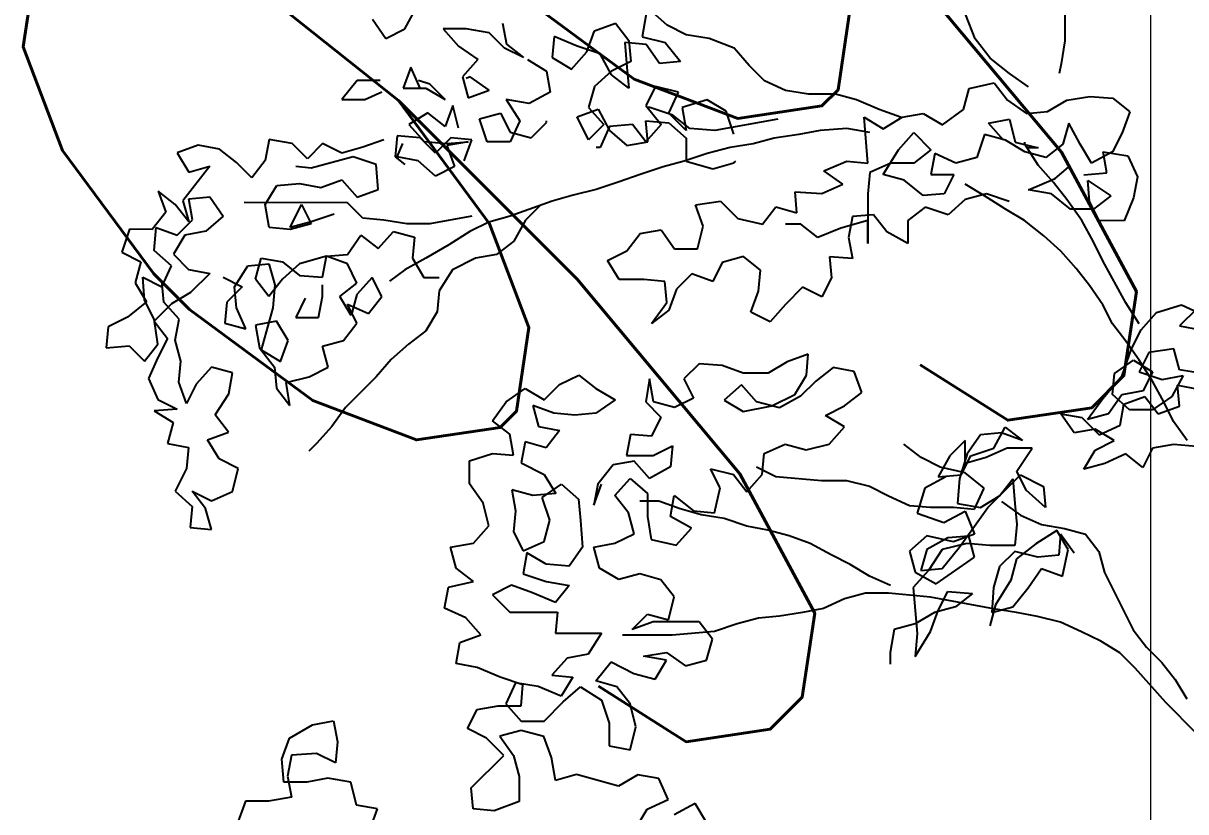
# Model space of a CAD drawing. Header units: millimetres. Extents: x 684983 to 685377, y 990360 to 990509.
# Drawn here: x 685001.164 to 685002.04, y 990431.192 to 990431.787 of the extents above; entities that cross this region are included whole.
import ezdxf

# ---------------------------------------------------------------- set-up
doc = ezdxf.new("R2010")
doc.units = ezdxf.units.MM
doc.layers.add('grid', color=8, linetype='Continuous', lineweight=9)
doc.layers.add('GRID LEVELS', color=7, linetype='Continuous', lineweight=13)
doc.layers.add('TEAK', color=7, linetype='Continuous')
doc.styles.get("Standard").update_dxf_attribs({"font": 'RomanS'})

# ---------------------------------------------------------------- blocks, each defined once
blk = doc.blocks.new('A$C25655A80')
at = {"color": 62}
for p, q in [((-0.36371, 1.73452), (-0.36374, 1.69703)), ((-0.69539, 1.7031), (-0.68864, 1.71559)), ((-0.56368, 1.7049), (-0.57233, 1.7126)), ((-0.71172, 1.70792), (-0.705, 1.6983)), ((-0.64636, 1.70594), (-0.64444, 1.69537)), ((-0.60022, 1.70205), (-0.58964, 1.70589)), ((-0.58964, 1.70589), (-0.58292, 1.69723)), ((-0.57425, 1.71068), (-0.57619, 1.69915)), ((-0.40892, 1.69803), (-0.41372, 1.71053)), ((-0.705, 1.6983), (-0.69539, 1.7031)), ((-0.67616, 1.70308), (-0.66848, 1.69443)), ((-0.66462, 1.70307), (-0.67616, 1.70308)), ((-0.65309, 1.70114), (-0.66462, 1.70307)), ((-0.64541, 1.69344), (-0.65309, 1.70114)), ((-0.60407, 1.69148), (-0.60022, 1.70205)), ((-0.55408, 1.70009), (-0.56368, 1.7049)), ((-0.54254, 1.69816), (-0.55408, 1.70009)), ((-0.66848, 1.69443), (-0.65887, 1.68769)), ((-0.64444, 1.69537), (-0.6358, 1.68863)), ((-0.62041, 1.69919), (-0.62138, 1.68862)), ((-0.60888, 1.69437), (-0.62041, 1.69919)), ((-0.59734, 1.69052), (-0.60888, 1.69437)), ((-0.57427, 1.6953), (-0.58484, 1.69627)), ((-0.58484, 1.69627), (-0.58389, 1.68377)), ((-0.58292, 1.69723), (-0.58197, 1.68666)), ((-0.57619, 1.69915), (-0.56465, 1.69625)), ((-0.56755, 1.68568), (-0.57427, 1.6953)), ((-0.56465, 1.69625), (-0.55697, 1.68663)), ((-0.53005, 1.69334), (-0.54254, 1.69816)), ((-0.40124, 1.68841), (-0.40892, 1.69803)), ((-0.36374, 1.69703), (-0.36567, 1.6855)), ((-0.6358, 1.68863), (-0.64541, 1.69344)), ((-0.62138, 1.68862), (-0.61177, 1.68284)), ((-0.61177, 1.68284), (-0.60407, 1.69148)), ((-0.59159, 1.67994), (-0.59734, 1.69052)), ((-0.52237, 1.68468), (-0.53005, 1.69334)), ((-0.39163, 1.68071), (-0.40124, 1.68841)), ((-0.69252, 1.68387), (-0.69637, 1.6733)), ((-0.68772, 1.6733), (-0.69252, 1.68387)), ((-0.65887, 1.68769), (-0.66657, 1.67904)), ((-0.63388, 1.68767), (-0.62427, 1.68189)), ((-0.58197, 1.68666), (-0.59158, 1.68186)), ((-0.58389, 1.68377), (-0.58294, 1.6732)), ((-0.55697, 1.68663), (-0.56755, 1.68568)), ((-0.51468, 1.67698), (-0.52237, 1.68468)), ((-0.36567, 1.6855), (-0.36664, 1.68069)), ((-0.71944, 1.67717), (-0.72714, 1.66756)), ((-0.70791, 1.67716), (-0.71944, 1.67717)), ((-0.68291, 1.67521), (-0.68868, 1.67714)), ((-0.66657, 1.67904), (-0.66369, 1.66847)), ((-0.66272, 1.67904), (-0.66465, 1.67808)), ((-0.65312, 1.6723), (-0.66272, 1.67904)), ((-0.62427, 1.68189), (-0.62236, 1.67131)), ((-0.59158, 1.68186), (-0.60024, 1.67418)), ((-0.58294, 1.6732), (-0.59159, 1.67994)), ((-0.50411, 1.67217), (-0.51468, 1.67698)), ((-0.38203, 1.67398), (-0.39163, 1.68071)), ((-0.7156, 1.66755), (-0.70695, 1.67139)), ((-0.69637, 1.6733), (-0.68484, 1.67329)), ((-0.68484, 1.67329), (-0.67523, 1.66752)), ((-0.67523, 1.66752), (-0.68291, 1.67521)), ((-0.66369, 1.66847), (-0.65312, 1.6723)), ((-0.62236, 1.67131), (-0.63293, 1.66555)), ((-0.60024, 1.67418), (-0.60314, 1.6636)), ((-0.56948, 1.67415), (-0.5743, 1.66454)), ((-0.55795, 1.67125), (-0.56948, 1.67415)), ((-0.56276, 1.66068), (-0.55795, 1.67125)), ((-0.49258, 1.67023), (-0.50411, 1.67217)), ((-0.41472, 1.66247), (-0.41183, 1.67304)), ((-0.41183, 1.67304), (-0.39933, 1.67591)), ((-0.39933, 1.67591), (-0.39261, 1.66726)), ((-0.72714, 1.66756), (-0.7156, 1.66755)), ((-0.64447, 1.66749), (-0.63775, 1.65691)), ((-0.63293, 1.66555), (-0.64447, 1.66749)), ((-0.54353, 1.6674), (-0.55603, 1.66356)), ((-0.53392, 1.66162), (-0.54353, 1.6674)), ((-0.47912, 1.67022), (-0.49258, 1.67023)), ((-0.46855, 1.66733), (-0.47912, 1.67022)), ((-0.45702, 1.66251), (-0.46855, 1.66733)), ((-0.39261, 1.66726), (-0.383, 1.66052)), ((-0.37243, 1.66147), (-0.36281, 1.66723)), ((-0.36281, 1.66723), (-0.35127, 1.66914)), ((-0.35127, 1.66914), (-0.33974, 1.66817)), ((-0.33974, 1.66817), (-0.33109, 1.66143)), ((-0.68389, 1.66079), (-0.69351, 1.65504)), ((-0.67524, 1.65406), (-0.68389, 1.66079)), ((-0.67139, 1.66463), (-0.67524, 1.65406)), ((-0.66851, 1.65309), (-0.67139, 1.66463)), ((-0.65794, 1.65789), (-0.64736, 1.66076)), ((-0.64736, 1.66076), (-0.64256, 1.65114)), ((-0.60891, 1.6588), (-0.59833, 1.66264)), ((-0.60314, 1.6636), (-0.59545, 1.65495)), ((-0.59833, 1.66264), (-0.59257, 1.65206)), ((-0.5743, 1.66454), (-0.56661, 1.65492)), ((-0.57237, 1.66358), (-0.57334, 1.66358)), ((-0.56084, 1.65972), (-0.57237, 1.66358)), ((-0.55412, 1.65202), (-0.56276, 1.66068)), ((-0.5522, 1.65298), (-0.56084, 1.65972)), ((-0.55603, 1.66356), (-0.55412, 1.65202)), ((-0.53009, 1.65008), (-0.53392, 1.66162)), ((-0.44645, 1.65865), (-0.45702, 1.66251)), ((-0.44549, 1.65865), (-0.43491, 1.66057)), ((-0.43491, 1.66057), (-0.4253, 1.65479)), ((-0.4253, 1.65479), (-0.41472, 1.66247)), ((-0.383, 1.66052), (-0.37243, 1.66147)), ((-0.33109, 1.66143), (-0.33494, 1.65086)), ((-0.69351, 1.65504), (-0.68582, 1.64638)), ((-0.6541, 1.64635), (-0.65794, 1.65789)), ((-0.63775, 1.65691), (-0.64257, 1.64634)), ((-0.63199, 1.64825), (-0.62429, 1.65593)), ((-0.62429, 1.65593), (-0.62429, 1.65689)), ((-0.60315, 1.64726), (-0.60891, 1.6588)), ((-0.59545, 1.65495), (-0.60315, 1.64726)), ((-0.59257, 1.65398), (-0.59739, 1.64341)), ((-0.58103, 1.65493), (-0.59257, 1.65398)), ((-0.57431, 1.64627), (-0.58103, 1.65493)), ((-0.56661, 1.65492), (-0.57431, 1.64627)), ((-0.5743, 1.65685), (-0.56277, 1.65588)), ((-0.57335, 1.64627), (-0.5743, 1.65685)), ((-0.56277, 1.65588), (-0.55412, 1.64818)), ((-0.50797, 1.65775), (-0.5397, 1.65201)), ((-0.46471, 1.65867), (-0.45511, 1.65289)), ((-0.46281, 1.6356), (-0.46471, 1.65867)), ((-0.45511, 1.65289), (-0.44549, 1.65865)), ((-0.40223, 1.65573), (-0.39166, 1.65764)), ((-0.39455, 1.64707), (-0.40223, 1.65573)), ((-0.39166, 1.65764), (-0.38878, 1.6461)), ((-0.36186, 1.65569), (-0.36475, 1.64512)), ((-0.3561, 1.64511), (-0.36186, 1.65569)), ((-0.69928, 1.64927), (-0.70025, 1.6387)), ((-0.68774, 1.6483), (-0.69928, 1.64927)), ((-0.68006, 1.6406), (-0.68774, 1.6483)), ((-0.67236, 1.64829), (-0.68006, 1.6406)), ((-0.66179, 1.64732), (-0.67236, 1.64829)), ((-0.64256, 1.65114), (-0.63199, 1.64825)), ((-0.59257, 1.65206), (-0.58393, 1.64436)), ((-0.55412, 1.64818), (-0.55413, 1.63664)), ((-0.5397, 1.65201), (-0.5522, 1.65298)), ((-0.5099, 1.64814), (-0.52048, 1.64526)), ((-0.49741, 1.65005), (-0.5099, 1.64814)), ((-0.48683, 1.65196), (-0.49741, 1.65005)), ((-0.47337, 1.65291), (-0.48683, 1.65196)), ((-0.46184, 1.65098), (-0.47337, 1.65291)), ((-0.44742, 1.64231), (-0.43973, 1.65096)), ((-0.43973, 1.65096), (-0.43108, 1.6423)), ((-0.40416, 1.64996), (-0.40801, 1.63843)), ((-0.39359, 1.64707), (-0.40416, 1.64996)), ((-0.33494, 1.65086), (-0.33976, 1.64125)), ((-0.79926, 1.64456), (-0.80984, 1.64072)), ((-0.78869, 1.64263), (-0.79926, 1.64456)), ((-0.78004, 1.63589), (-0.78869, 1.64263)), ((-0.76369, 1.64741), (-0.76562, 1.63684)), ((-0.75215, 1.64548), (-0.76369, 1.64741)), ((-0.74447, 1.63778), (-0.75215, 1.64548)), ((-0.73677, 1.64546), (-0.74447, 1.63778)), ((-0.72717, 1.64065), (-0.73677, 1.64546)), ((-0.71659, 1.64352), (-0.72717, 1.64065)), ((-0.70601, 1.64736), (-0.71659, 1.64352)), ((-0.69929, 1.6387), (-0.6964, 1.64543)), ((-0.68582, 1.64638), (-0.67429, 1.6454)), ((-0.66371, 1.64636), (-0.67429, 1.64444)), ((-0.67429, 1.6454), (-0.66371, 1.64636)), ((-0.67429, 1.64444), (-0.67045, 1.63387)), ((-0.66565, 1.63675), (-0.66179, 1.64732)), ((-0.64257, 1.64634), (-0.6541, 1.64635)), ((-0.59739, 1.64341), (-0.59931, 1.64341)), ((-0.58393, 1.64436), (-0.57335, 1.64627)), ((-0.53202, 1.64335), (-0.54356, 1.64048)), ((-0.52048, 1.64526), (-0.53202, 1.64335)), ((-0.45513, 1.62982), (-0.44742, 1.64231)), ((-0.43108, 1.6423), (-0.43974, 1.63558)), ((-0.38398, 1.64129), (-0.39359, 1.64707)), ((-0.38878, 1.6461), (-0.37725, 1.64321)), ((-0.38398, 1.64514), (-0.38398, 1.6461)), ((-0.37726, 1.63456), (-0.38398, 1.64514)), ((-0.37725, 1.64321), (-0.38302, 1.64322)), ((-0.36475, 1.64512), (-0.37341, 1.6384)), ((-0.35034, 1.6355), (-0.3561, 1.64511)), ((-0.80984, 1.64072), (-0.80408, 1.6311)), ((-0.77236, 1.62819), (-0.78004, 1.63589)), ((-0.76562, 1.63684), (-0.77236, 1.62819)), ((-0.7214, 1.63872), (-0.74255, 1.63297)), ((-0.70987, 1.63486), (-0.7214, 1.63872)), ((-0.70025, 1.6387), (-0.69545, 1.63485)), ((-0.68872, 1.63677), (-0.69929, 1.6387)), ((-0.68007, 1.62907), (-0.68872, 1.63677)), ((-0.5551, 1.63664), (-0.56567, 1.63377)), ((-0.54356, 1.64048), (-0.5551, 1.63664)), ((-0.55413, 1.63664), (-0.54068, 1.63279)), ((-0.5301, 1.63566), (-0.52914, 1.63662)), ((-0.48493, 1.63177), (-0.47339, 1.63657)), ((-0.47339, 1.63657), (-0.46281, 1.6356)), ((-0.42916, 1.64037), (-0.43109, 1.6298)), ((-0.41859, 1.63556), (-0.42916, 1.64037)), ((-0.40801, 1.63843), (-0.41859, 1.63556)), ((-0.37341, 1.6384), (-0.38398, 1.64129)), ((-0.33976, 1.64125), (-0.35034, 1.6355)), ((-0.34457, 1.64126), (-0.33207, 1.63932)), ((-0.34265, 1.63068), (-0.34457, 1.64126)), ((-0.33207, 1.63932), (-0.32727, 1.62875)), ((-0.7935, 1.63398), (-0.80698, 1.61669)), ((-0.80408, 1.6311), (-0.7935, 1.63398)), ((-0.74255, 1.63297), (-0.75024, 1.63394)), ((-0.70892, 1.62237), (-0.70987, 1.63486)), ((-0.67045, 1.63387), (-0.68007, 1.62907)), ((-0.57721, 1.62994), (-0.58779, 1.6261)), ((-0.56567, 1.63377), (-0.57721, 1.62994)), ((-0.54068, 1.63279), (-0.5301, 1.63566)), ((-0.47532, 1.62504), (-0.48493, 1.63177)), ((-0.46185, 1.63079), (-0.46283, 1.62022)), ((-0.45128, 1.63559), (-0.46185, 1.63079)), ((-0.43974, 1.63558), (-0.45128, 1.63559)), ((-0.36957, 1.6259), (-0.37726, 1.63456)), ((-0.36861, 1.62782), (-0.36188, 1.63358)), ((-0.35419, 1.62973), (-0.34265, 1.63068)), ((-0.76564, 1.61473), (-0.75986, 1.62433)), ((-0.75986, 1.62433), (-0.74833, 1.62529)), ((-0.74833, 1.62529), (-0.73776, 1.62335)), ((-0.73776, 1.62335), (-0.72718, 1.62719)), ((-0.72718, 1.62719), (-0.71949, 1.61853)), ((-0.58779, 1.6261), (-0.59933, 1.62227)), ((-0.4859, 1.62024), (-0.47532, 1.62504)), ((-0.44455, 1.62693), (-0.45513, 1.62982)), ((-0.43495, 1.61923), (-0.44455, 1.62693)), ((-0.43109, 1.6298), (-0.41956, 1.62979)), ((-0.41956, 1.62979), (-0.42437, 1.62018)), ((-0.40419, 1.6192), (-0.4138, 1.62498)), ((-0.38207, 1.62207), (-0.36861, 1.62782)), ((-0.36285, 1.61724), (-0.36957, 1.6259)), ((-0.35227, 1.62685), (-0.34074, 1.61914)), ((-0.35132, 1.61627), (-0.35227, 1.62685)), ((-0.32727, 1.62875), (-0.32921, 1.61817)), ((-0.81947, 1.62151), (-0.81563, 1.61093)), ((-0.81082, 1.61477), (-0.81947, 1.62151)), ((-0.80409, 1.61765), (-0.79352, 1.6186)), ((-0.79352, 1.6186), (-0.78679, 1.60898)), ((-0.71949, 1.61853), (-0.70892, 1.62237)), ((-0.61087, 1.61939), (-0.62144, 1.61652)), ((-0.59933, 1.62227), (-0.61087, 1.61939)), ((-0.49935, 1.62121), (-0.4859, 1.62024)), ((-0.4984, 1.61064), (-0.49935, 1.62121)), ((-0.46283, 1.62022), (-0.46285, 1.59522)), ((-0.42437, 1.62018), (-0.43495, 1.61923)), ((-0.40323, 1.62016), (-0.4138, 1.61729)), ((-0.39362, 1.61246), (-0.40419, 1.6192)), ((-0.39169, 1.61631), (-0.40323, 1.62016)), ((-0.37054, 1.62013), (-0.38207, 1.62207)), ((-0.36093, 1.61243), (-0.37054, 1.62013)), ((-0.34074, 1.61914), (-0.3494, 1.61242)), ((-0.8041, 1.60611), (-0.81082, 1.61477)), ((-0.80698, 1.61669), (-0.8041, 1.60611)), ((-0.80218, 1.60707), (-0.80409, 1.61765)), ((-0.7243, 1.61565), (-0.77621, 1.6157)), ((-0.76373, 1.60319), (-0.76564, 1.61473)), ((-0.75315, 1.60318), (-0.74738, 1.61471)), ((-0.74738, 1.61471), (-0.74258, 1.60509)), ((-0.71662, 1.60795), (-0.7243, 1.61565)), ((-0.62144, 1.61652), (-0.6426, 1.60885)), ((-0.62721, 1.6146), (-0.63491, 1.60692)), ((-0.54935, 1.61453), (-0.53685, 1.61644)), ((-0.54551, 1.60395), (-0.54935, 1.61453)), ((-0.53685, 1.61644), (-0.52821, 1.60778)), ((-0.51571, 1.60489), (-0.50897, 1.61353)), ((-0.50897, 1.61353), (-0.4984, 1.61064)), ((-0.43399, 1.61346), (-0.44265, 1.60674)), ((-0.42246, 1.60961), (-0.43399, 1.61346)), ((-0.4138, 1.61729), (-0.42246, 1.60961)), ((-0.38401, 1.60669), (-0.39362, 1.61246)), ((-0.35517, 1.60666), (-0.36285, 1.61724)), ((-0.3494, 1.61242), (-0.36093, 1.61243)), ((-0.34652, 1.60665), (-0.35132, 1.61627)), ((-0.32921, 1.61817), (-0.33402, 1.60664)), ((-0.81563, 1.61093), (-0.82237, 1.60228)), ((-0.80987, 1.59939), (-0.80218, 1.60707)), ((-0.78679, 1.60898), (-0.79545, 1.6013)), ((-0.73104, 1.60989), (-0.74258, 1.60605)), ((-0.70605, 1.60698), (-0.71662, 1.60795)), ((-0.69451, 1.60505), (-0.70605, 1.60698)), ((-0.66183, 1.60886), (-0.68298, 1.60504)), ((-0.6426, 1.60885), (-0.65318, 1.60597)), ((-0.63491, 1.60692), (-0.64069, 1.59635)), ((-0.52821, 1.60778), (-0.51571, 1.60489)), ((-0.46284, 1.60676), (-0.4763, 1.60293)), ((-0.47053, 1.60869), (-0.47246, 1.59812)), ((-0.45995, 1.60964), (-0.47053, 1.60869)), ((-0.46285, 1.59522), (-0.46284, 1.60676)), ((-0.45323, 1.60098), (-0.45995, 1.60964)), ((-0.44265, 1.60674), (-0.44266, 1.59521)), ((-0.37441, 1.59899), (-0.38401, 1.60669)), ((-0.34941, 1.59608), (-0.35517, 1.60666)), ((-0.33402, 1.60664), (-0.34652, 1.60665)), ((-0.8339, 1.60229), (-0.83776, 1.59076)), ((-0.82237, 1.60228), (-0.8339, 1.60229)), ((-0.82142, 1.59171), (-0.82045, 1.60324)), ((-0.82045, 1.60324), (-0.80987, 1.59939)), ((-0.79545, 1.6013), (-0.80603, 1.59938)), ((-0.75316, 1.60222), (-0.76373, 1.60319)), ((-0.74258, 1.60509), (-0.75316, 1.60222)), ((-0.74258, 1.60605), (-0.75315, 1.60318)), ((-0.70894, 1.59257), (-0.70125, 1.60121)), ((-0.70125, 1.60121), (-0.69067, 1.59832)), ((-0.68298, 1.60504), (-0.69451, 1.60505)), ((-0.66279, 1.60117), (-0.67337, 1.59446)), ((-0.65318, 1.60597), (-0.66279, 1.60117)), ((-0.57724, 1.60013), (-0.56666, 1.60205)), ((-0.56666, 1.60205), (-0.55994, 1.59243)), ((-0.54841, 1.59242), (-0.54551, 1.60395)), ((-0.49649, 1.60487), (-0.50418, 1.60487)), ((-0.48784, 1.59813), (-0.49649, 1.60487)), ((-0.4763, 1.60293), (-0.48784, 1.59813)), ((-0.44266, 1.59521), (-0.45323, 1.60098)), ((-0.80603, 1.59938), (-0.81181, 1.58978)), ((-0.72433, 1.5897), (-0.71759, 1.5993)), ((-0.71759, 1.5993), (-0.70894, 1.59257)), ((-0.69067, 1.59832), (-0.69165, 1.58774)), ((-0.64069, 1.59635), (-0.64935, 1.58963)), ((-0.58398, 1.59149), (-0.57724, 1.60013)), ((-0.47246, 1.59812), (-0.47055, 1.58754)), ((-0.36576, 1.59129), (-0.37441, 1.59899)), ((-0.34462, 1.58646), (-0.34941, 1.59608)), ((-0.83776, 1.59076), (-0.82815, 1.58595)), ((-0.81277, 1.58401), (-0.82142, 1.59171)), ((-0.81181, 1.58978), (-0.80412, 1.58208)), ((-0.7349, 1.58874), (-0.72433, 1.5897)), ((-0.67337, 1.59446), (-0.68492, 1.58774)), ((-0.64935, 1.58963), (-0.65992, 1.58771)), ((-0.59359, 1.58669), (-0.58398, 1.59149)), ((-0.55994, 1.59243), (-0.54841, 1.59242)), ((-0.35808, 1.58263), (-0.36576, 1.59129)), ((-0.82815, 1.58595), (-0.83105, 1.57537)), ((-0.81759, 1.57344), (-0.81277, 1.58401)), ((-0.78106, 1.57341), (-0.77432, 1.58397)), ((-0.77432, 1.58397), (-0.76375, 1.58492)), ((-0.77048, 1.57724), (-0.76759, 1.58781)), ((-0.76759, 1.58781), (-0.75702, 1.58588)), ((-0.76375, 1.58492), (-0.76087, 1.57435)), ((-0.75702, 1.58588), (-0.74837, 1.57914)), ((-0.74836, 1.58491), (-0.75702, 1.57723)), ((-0.7349, 1.58874), (-0.74836, 1.58491)), ((-0.73684, 1.57817), (-0.7349, 1.58874)), ((-0.72433, 1.58489), (-0.7349, 1.58874)), ((-0.71953, 1.57527), (-0.72433, 1.58489)), ((-0.68492, 1.58774), (-0.6955, 1.58198)), ((-0.69165, 1.58774), (-0.68589, 1.57812)), ((-0.65992, 1.58771), (-0.67146, 1.58196)), ((-0.58783, 1.57707), (-0.59359, 1.58669)), ((-0.53592, 1.58568), (-0.54073, 1.57607)), ((-0.52534, 1.58855), (-0.53592, 1.58568)), ((-0.51669, 1.58181), (-0.52534, 1.58855)), ((-0.48208, 1.58851), (-0.48113, 1.57794)), ((-0.47055, 1.58754), (-0.48208, 1.58851)), ((-0.3331, 1.5653), (-0.34462, 1.58646)), ((-0.8272, 1.57825), (-0.81759, 1.57344)), ((-0.82625, 1.56672), (-0.8272, 1.57825)), ((-0.80412, 1.58208), (-0.79355, 1.58015)), ((-0.79355, 1.58015), (-0.80317, 1.57054)), ((-0.78682, 1.57822), (-0.77721, 1.5734)), ((-0.74837, 1.57914), (-0.73684, 1.57817)), ((-0.71184, 1.57815), (-0.71954, 1.5695)), ((-0.70704, 1.56853), (-0.71184, 1.57815)), ((-0.6955, 1.58198), (-0.70319, 1.57622)), ((-0.68589, 1.57812), (-0.6782, 1.57812)), ((-0.67146, 1.58196), (-0.6782, 1.57139)), ((-0.5513, 1.57992), (-0.559, 1.57224)), ((-0.54073, 1.57607), (-0.5513, 1.57992)), ((-0.51766, 1.57124), (-0.51669, 1.58181)), ((-0.48113, 1.57794), (-0.48594, 1.56833)), ((-0.35136, 1.57397), (-0.35808, 1.58263)), ((-0.83105, 1.57537), (-0.82529, 1.56576)), ((-0.81663, 1.56575), (-0.81759, 1.57632)), ((-0.77721, 1.5734), (-0.78491, 1.56572)), ((-0.78011, 1.56283), (-0.78106, 1.57341)), ((-0.76376, 1.56858), (-0.77048, 1.57724)), ((-0.75702, 1.57723), (-0.76376, 1.56858)), ((-0.76087, 1.57435), (-0.76184, 1.56281)), ((-0.73684, 1.56856), (-0.73684, 1.57433)), ((-0.72819, 1.56855), (-0.71953, 1.57527)), ((-0.57534, 1.57706), (-0.58783, 1.57707)), ((-0.56476, 1.57609), (-0.57534, 1.57706)), ((-0.56381, 1.56552), (-0.56476, 1.57609)), ((-0.559, 1.57224), (-0.56285, 1.56167)), ((-0.49555, 1.57314), (-0.50421, 1.5645)), ((-0.48594, 1.56833), (-0.49555, 1.57314)), ((-0.34464, 1.56435), (-0.35136, 1.57397)), ((-0.82529, 1.56576), (-0.83491, 1.55807)), ((-0.82145, 1.5571), (-0.82625, 1.56672)), ((-0.80895, 1.55709), (-0.81663, 1.56575)), ((-0.80317, 1.57054), (-0.81279, 1.56478)), ((-0.78491, 1.56572), (-0.78588, 1.55514)), ((-0.7455, 1.5676), (-0.75031, 1.558)), ((-0.73878, 1.55799), (-0.73684, 1.56856)), ((-0.72243, 1.55893), (-0.72819, 1.56855)), ((-0.71954, 1.5695), (-0.72243, 1.55893)), ((-0.71378, 1.55989), (-0.70704, 1.56853)), ((-0.6782, 1.57139), (-0.67917, 1.56081)), ((-0.52152, 1.56067), (-0.51766, 1.57124)), ((-0.81279, 1.56478), (-0.82145, 1.55614)), ((-0.77531, 1.55225), (-0.78011, 1.56283)), ((-0.76184, 1.56281), (-0.76763, 1.54167)), ((-0.72435, 1.5647), (-0.71378, 1.55989)), ((-0.71955, 1.55508), (-0.72435, 1.5647)), ((-0.67917, 1.56081), (-0.68495, 1.55121)), ((-0.57151, 1.55495), (-0.56381, 1.56552)), ((-0.56285, 1.56167), (-0.57151, 1.55495)), ((-0.51191, 1.55586), (-0.52152, 1.56067)), ((-0.50421, 1.5645), (-0.51191, 1.55586)), ((-0.33984, 1.55474), (-0.34464, 1.56435)), ((-0.32638, 1.55472), (-0.3331, 1.5653)), ((-0.32542, 1.55184), (-0.31772, 1.56048)), ((-0.31772, 1.56048), (-0.30522, 1.56432)), ((-0.29753, 1.56239), (-0.30619, 1.55374)), ((-0.30522, 1.56432), (-0.29465, 1.5595)), ((-0.83491, 1.55807), (-0.84452, 1.55328)), ((-0.81954, 1.5446), (-0.82145, 1.5571)), ((-0.82145, 1.55614), (-0.81473, 1.54748)), ((-0.81088, 1.54652), (-0.80895, 1.55709)), ((-0.78588, 1.55514), (-0.77531, 1.55225)), ((-0.75993, 1.55608), (-0.7705, 1.55417)), ((-0.7705, 1.55417), (-0.76859, 1.54263)), ((-0.75417, 1.54646), (-0.75993, 1.55608)), ((-0.75031, 1.558), (-0.73878, 1.55799)), ((-0.72629, 1.54644), (-0.71955, 1.55508)), ((-0.33312, 1.54608), (-0.33984, 1.55474)), ((-0.84452, 1.55328), (-0.84549, 1.5427)), ((-0.68495, 1.55121), (-0.69361, 1.54449)), ((-0.33024, 1.54223), (-0.32542, 1.55184)), ((-0.30619, 1.55374), (-0.29562, 1.55181)), ((-0.84549, 1.5427), (-0.83396, 1.54365)), ((-0.83396, 1.54365), (-0.82628, 1.53596)), ((-0.82628, 1.53596), (-0.81954, 1.5446)), ((-0.81473, 1.54748), (-0.81954, 1.53787)), ((-0.80801, 1.53594), (-0.81088, 1.54652)), ((-0.76859, 1.54263), (-0.76091, 1.53301)), ((-0.75802, 1.53589), (-0.75417, 1.54646)), ((-0.73687, 1.54356), (-0.72629, 1.54644)), ((-0.73399, 1.53299), (-0.73687, 1.54356)), ((-0.69361, 1.54449), (-0.70227, 1.5368)), ((-0.3264, 1.53646), (-0.33312, 1.54608)), ((-0.81954, 1.53787), (-0.82436, 1.5273)), ((-0.76763, 1.54167), (-0.75802, 1.53589)), ((-0.70227, 1.5368), (-0.70996, 1.52816)), ((-0.4927, 1.5395), (-0.50328, 1.53566)), ((-0.49367, 1.52892), (-0.4927, 1.5395)), ((-0.3389, 1.52974), (-0.32928, 1.53646)), ((-0.33506, 1.52878), (-0.33024, 1.54223)), ((-0.32928, 1.53646), (-0.31967, 1.53069)), ((-0.32159, 1.5403), (-0.3264, 1.53069)), ((-0.30909, 1.54221), (-0.32159, 1.5403)), ((-0.30621, 1.53163), (-0.30909, 1.54221)), ((-0.80898, 1.52537), (-0.80801, 1.53594)), ((-0.79263, 1.53304), (-0.80033, 1.5244)), ((-0.78206, 1.53015), (-0.79263, 1.53304)), ((-0.76091, 1.53301), (-0.75996, 1.52244)), ((-0.74361, 1.52819), (-0.73399, 1.53299)), ((-0.5475, 1.53474), (-0.5552, 1.52706)), ((-0.53596, 1.53377), (-0.5475, 1.53474)), ((-0.52539, 1.52991), (-0.53596, 1.53377)), ((-0.50328, 1.53566), (-0.5129, 1.5299)), ((-0.48021, 1.53275), (-0.48887, 1.52603)), ((-0.46964, 1.53082), (-0.48021, 1.53275)), ((-0.4658, 1.52024), (-0.46964, 1.53082)), ((-0.31968, 1.52588), (-0.3264, 1.53646)), ((-0.3264, 1.53069), (-0.31487, 1.52684)), ((-0.31967, 1.53069), (-0.32449, 1.52108)), ((-0.29372, 1.5297), (-0.30621, 1.53163)), ((-0.82436, 1.5273), (-0.81956, 1.51672)), ((-0.80515, 1.51479), (-0.80898, 1.52537)), ((-0.78399, 1.51957), (-0.78206, 1.53015)), ((-0.75515, 1.52532), (-0.74361, 1.52819)), ((-0.75324, 1.51378), (-0.75515, 1.52532)), ((-0.70996, 1.52816), (-0.72536, 1.51279)), ((-0.61768, 1.52423), (-0.60807, 1.52903)), ((-0.60807, 1.52903), (-0.59942, 1.52229)), ((-0.5725, 1.52707), (-0.57443, 1.51554)), ((-0.57059, 1.51553), (-0.5725, 1.52707)), ((-0.5552, 1.52706), (-0.5504, 1.51744)), ((-0.5129, 1.5299), (-0.52539, 1.52991)), ((-0.49945, 1.51931), (-0.49367, 1.52892)), ((-0.48887, 1.52603), (-0.49656, 1.51835)), ((-0.34468, 1.51725), (-0.33506, 1.52878)), ((-0.33987, 1.51917), (-0.3389, 1.52974)), ((-0.31392, 1.5153), (-0.31968, 1.52588)), ((-0.31487, 1.52684), (-0.30429, 1.52875)), ((-0.30429, 1.52875), (-0.31007, 1.51818)), ((-0.80033, 1.5244), (-0.80515, 1.51479)), ((-0.79073, 1.50901), (-0.78399, 1.51957)), ((-0.75996, 1.52244), (-0.75324, 1.51378)), ((-0.64461, 1.5156), (-0.63499, 1.52232)), ((-0.63499, 1.52232), (-0.62538, 1.51655)), ((-0.62538, 1.51655), (-0.61768, 1.52423)), ((-0.59942, 1.52229), (-0.58981, 1.51651)), ((-0.52636, 1.52415), (-0.53502, 1.51646)), ((-0.51868, 1.51549), (-0.52636, 1.52415)), ((-0.51099, 1.51356), (-0.49945, 1.51931)), ((-0.47446, 1.51352), (-0.4658, 1.52024)), ((-0.33507, 1.51916), (-0.3418, 1.50956)), ((-0.33123, 1.51147), (-0.33987, 1.51917)), ((-0.32449, 1.52108), (-0.33507, 1.51916)), ((-0.30718, 1.52394), (-0.29661, 1.52201)), ((-0.30623, 1.51337), (-0.30718, 1.52394)), ((-0.81956, 1.51672), (-0.80995, 1.51191)), ((-0.65135, 1.506), (-0.64461, 1.5156)), ((-0.63115, 1.51367), (-0.62828, 1.50309)), ((-0.62058, 1.50981), (-0.63115, 1.51367)), ((-0.58981, 1.51651), (-0.59943, 1.50979)), ((-0.57443, 1.51554), (-0.56675, 1.50784)), ((-0.56002, 1.51264), (-0.57059, 1.51553)), ((-0.5504, 1.51744), (-0.56002, 1.51264)), ((-0.53502, 1.51646), (-0.52541, 1.51069)), ((-0.52541, 1.51069), (-0.51099, 1.51356)), ((-0.50714, 1.51259), (-0.51868, 1.51549)), ((-0.49656, 1.51835), (-0.50714, 1.51259)), ((-0.48408, 1.50873), (-0.47446, 1.51352)), ((-0.35238, 1.50668), (-0.34468, 1.51725)), ((-0.33604, 1.50378), (-0.33411, 1.51436)), ((-0.33411, 1.51436), (-0.32353, 1.51819)), ((-0.32353, 1.51819), (-0.31681, 1.50953)), ((-0.31007, 1.51818), (-0.31969, 1.51146)), ((-0.31681, 1.50953), (-0.30623, 1.51337)), ((-0.30912, 1.50568), (-0.31392, 1.5153)), ((-0.80995, 1.51191), (-0.82149, 1.51096)), ((-0.82149, 1.51096), (-0.81188, 1.50518)), ((-0.78401, 1.50035), (-0.79073, 1.50901)), ((-0.72536, 1.51279), (-0.7321, 1.50319)), ((-0.61001, 1.50884), (-0.62058, 1.50981)), ((-0.59943, 1.50979), (-0.61001, 1.50884)), ((-0.56675, 1.50784), (-0.57156, 1.49823)), ((-0.47447, 1.50295), (-0.48408, 1.50873)), ((-0.36584, 1.50958), (-0.35526, 1.50765)), ((-0.35912, 1.49996), (-0.36584, 1.50958)), ((-0.35526, 1.50765), (-0.34662, 1.49899)), ((-0.3418, 1.50956), (-0.35238, 1.50668)), ((-0.31969, 1.51146), (-0.33123, 1.51147)), ((-0.81188, 1.50518), (-0.81478, 1.49461)), ((-0.7321, 1.50319), (-0.7398, 1.49454)), ((-0.6427, 1.49926), (-0.65135, 1.506)), ((-0.62828, 1.50309), (-0.6177, 1.50116)), ((-0.48217, 1.4943), (-0.47447, 1.50295)), ((-0.3995, 1.49231), (-0.39372, 1.50288)), ((-0.39372, 1.50288), (-0.38507, 1.49614)), ((-0.34854, 1.50187), (-0.35912, 1.49996)), ((-0.33893, 1.4961), (-0.34854, 1.50187)), ((-0.34662, 1.49899), (-0.33604, 1.50378)), ((-0.3024, 1.49606), (-0.30912, 1.50568)), ((-0.79459, 1.49651), (-0.78401, 1.50035)), ((-0.78883, 1.48689), (-0.79459, 1.49651)), ((-0.64079, 1.48868), (-0.6427, 1.49926)), ((-0.6177, 1.50116), (-0.62444, 1.49251)), ((-0.58214, 1.4992), (-0.58407, 1.48863)), ((-0.57156, 1.49823), (-0.58214, 1.4992)), ((-0.41391, 1.49616), (-0.42161, 1.48848)), ((-0.41392, 1.48463), (-0.41391, 1.49616)), ((-0.40622, 1.49904), (-0.41296, 1.48943)), ((-0.39564, 1.49999), (-0.40622, 1.49904)), ((-0.38507, 1.49614), (-0.39564, 1.49999)), ((-0.34855, 1.4913), (-0.33893, 1.4961)), ((-0.81478, 1.49461), (-0.8042, 1.49268)), ((-0.8042, 1.49268), (-0.80518, 1.4821)), ((-0.7398, 1.49454), (-0.74364, 1.4907)), ((-0.63501, 1.49541), (-0.63695, 1.48483)), ((-0.62444, 1.49251), (-0.63501, 1.49541)), ((-0.57061, 1.48862), (-0.56099, 1.49342)), ((-0.56099, 1.49342), (-0.56197, 1.48284)), ((-0.51486, 1.48953), (-0.50428, 1.49432)), ((-0.50428, 1.49432), (-0.49371, 1.49143)), ((-0.49371, 1.49143), (-0.48217, 1.4943)), ((-0.43603, 1.48753), (-0.44468, 1.49427)), ((-0.41104, 1.48847), (-0.3995, 1.49231)), ((-0.39277, 1.4923), (-0.40335, 1.4875)), ((-0.38027, 1.49229), (-0.39277, 1.4923)), ((-0.38797, 1.48076), (-0.38027, 1.49229)), ((-0.35433, 1.48169), (-0.34855, 1.4913)), ((-0.31971, 1.49223), (-0.32452, 1.48262)), ((-0.30913, 1.49415), (-0.31971, 1.49223)), ((-0.2976, 1.49317), (-0.30913, 1.49415)), ((-0.77922, 1.48208), (-0.78883, 1.48689)), ((-0.66291, 1.47428), (-0.6629, 1.48582)), ((-0.6629, 1.48582), (-0.65136, 1.48965)), ((-0.65136, 1.48965), (-0.64079, 1.48868)), ((-0.63695, 1.48483), (-0.62542, 1.47905)), ((-0.58023, 1.48574), (-0.5908, 1.48383)), ((-0.58407, 1.48863), (-0.57061, 1.48862)), ((-0.57255, 1.47708), (-0.58023, 1.48574)), ((-0.51583, 1.47895), (-0.51486, 1.48953)), ((-0.42642, 1.48272), (-0.43603, 1.48753)), ((-0.42161, 1.48848), (-0.42739, 1.47791)), ((-0.41296, 1.48943), (-0.41681, 1.47694)), ((-0.41585, 1.47886), (-0.41104, 1.48847)), ((-0.40335, 1.4875), (-0.41392, 1.48463)), ((-0.34375, 1.48456), (-0.35433, 1.48169)), ((-0.33317, 1.48936), (-0.34375, 1.48456)), ((-0.32452, 1.48262), (-0.33317, 1.48936)), ((-0.80518, 1.4821), (-0.81095, 1.47057)), ((-0.78212, 1.47055), (-0.77922, 1.48208)), ((-0.62542, 1.47905), (-0.61966, 1.46944)), ((-0.5908, 1.48383), (-0.5985, 1.47422)), ((-0.56197, 1.48284), (-0.57255, 1.47708)), ((-0.54178, 1.48186), (-0.53025, 1.47897)), ((-0.53698, 1.47224), (-0.54178, 1.48186)), ((-0.53025, 1.47897), (-0.52353, 1.47031)), ((-0.52353, 1.47031), (-0.51583, 1.47895)), ((-0.51871, 1.4828), (-0.5091, 1.47799)), ((-0.42739, 1.47791), (-0.41585, 1.47886)), ((-0.41393, 1.47982), (-0.42642, 1.48272)), ((-0.40432, 1.47212), (-0.41393, 1.47982)), ((-0.40241, 1.46251), (-0.38605, 1.47884)), ((-0.38317, 1.47114), (-0.38797, 1.48076)), ((-0.38605, 1.47884), (-0.37452, 1.47306)), ((-0.65619, 1.46466), (-0.66291, 1.47428)), ((-0.62639, 1.46752), (-0.61677, 1.47424)), ((-0.61677, 1.47424), (-0.60812, 1.46654)), ((-0.60044, 1.46365), (-0.59658, 1.47422)), ((-0.5985, 1.47422), (-0.60044, 1.46365)), ((-0.58986, 1.46845), (-0.58216, 1.47709)), ((-0.58216, 1.47709), (-0.57351, 1.46939)), ((-0.53988, 1.45975), (-0.53698, 1.47224)), ((-0.5091, 1.47799), (-0.48603, 1.47604)), ((-0.48603, 1.47604), (-0.47353, 1.47603)), ((-0.47353, 1.47603), (-0.462, 1.47314)), ((-0.462, 1.47314), (-0.45239, 1.46832)), ((-0.42354, 1.47791), (-0.43412, 1.47215)), ((-0.41681, 1.47694), (-0.41779, 1.46445)), ((-0.39664, 1.46827), (-0.3899, 1.47692)), ((-0.3899, 1.47692), (-0.38895, 1.46442)), ((-0.37452, 1.47306), (-0.37357, 1.46248)), ((-0.81095, 1.47057), (-0.80231, 1.46287)), ((-0.8023, 1.47057), (-0.79269, 1.46575)), ((-0.79558, 1.46191), (-0.8023, 1.47057)), ((-0.79269, 1.46575), (-0.78212, 1.47055)), ((-0.64176, 1.47138), (-0.63985, 1.4608)), ((-0.63119, 1.46849), (-0.64176, 1.47138)), ((-0.61966, 1.46944), (-0.63119, 1.46849)), ((-0.62255, 1.45598), (-0.62639, 1.46752)), ((-0.60812, 1.46654), (-0.60717, 1.45597)), ((-0.58314, 1.45979), (-0.58986, 1.46845)), ((-0.57351, 1.46939), (-0.57352, 1.45786)), ((-0.56199, 1.45785), (-0.56006, 1.46842)), ((-0.56006, 1.46842), (-0.55045, 1.46072)), ((-0.45239, 1.46832), (-0.44182, 1.46351)), ((-0.43412, 1.47215), (-0.43798, 1.45966)), ((-0.40914, 1.46155), (-0.40432, 1.47212)), ((-0.40625, 1.46251), (-0.39664, 1.46827)), ((-0.37357, 1.46248), (-0.38317, 1.47114)), ((-0.80231, 1.46287), (-0.80328, 1.4523)), ((-0.79271, 1.45133), (-0.79558, 1.46191)), ((-0.65332, 1.45313), (-0.65619, 1.46466)), ((-0.63985, 1.4608), (-0.64082, 1.45023)), ((-0.56775, 1.46554), (-0.57736, 1.46555)), ((-0.55718, 1.46169), (-0.56775, 1.46554)), ((-0.54661, 1.4588), (-0.55718, 1.46169)), ((-0.55045, 1.46072), (-0.53988, 1.45975)), ((-0.44182, 1.46351), (-0.43125, 1.46254)), ((-0.43125, 1.46254), (-0.41971, 1.46252)), ((-0.42453, 1.45484), (-0.41395, 1.4606)), ((-0.41971, 1.46252), (-0.40914, 1.46155)), ((-0.41779, 1.46445), (-0.40625, 1.46251)), ((-0.41395, 1.4606), (-0.40915, 1.44906)), ((-0.41011, 1.45194), (-0.40241, 1.46251)), ((-0.39568, 1.46539), (-0.38607, 1.45865)), ((-0.38895, 1.46442), (-0.388, 1.45384)), ((-0.62545, 1.44541), (-0.62255, 1.45598)), ((-0.60717, 1.45597), (-0.60622, 1.44251)), ((-0.58026, 1.44921), (-0.58314, 1.45979)), ((-0.57352, 1.45786), (-0.57161, 1.44632)), ((-0.55142, 1.45207), (-0.56199, 1.45785)), ((-0.53507, 1.45686), (-0.54661, 1.4588)), ((-0.52354, 1.45301), (-0.53507, 1.45686)), ((-0.43798, 1.45966), (-0.42453, 1.45484)), ((-0.38607, 1.45865), (-0.3755, 1.45383)), ((-0.80328, 1.4523), (-0.79271, 1.45133)), ((-0.66101, 1.44448), (-0.65332, 1.45313)), ((-0.64082, 1.45023), (-0.63602, 1.44061)), ((-0.58988, 1.44442), (-0.58026, 1.44921)), ((-0.55912, 1.44343), (-0.55142, 1.45207)), ((-0.51297, 1.45107), (-0.52354, 1.45301)), ((-0.5024, 1.44818), (-0.51297, 1.45107)), ((-0.40915, 1.44906), (-0.41973, 1.44522)), ((-0.41685, 1.44233), (-0.41011, 1.45194)), ((-0.388, 1.45384), (-0.38897, 1.44327)), ((-0.36781, 1.45094), (-0.37839, 1.44422)), ((-0.3755, 1.45383), (-0.36397, 1.4519)), ((-0.36205, 1.44132), (-0.36781, 1.45094)), ((-0.36589, 1.44902), (-0.36686, 1.43844)), ((-0.35917, 1.4394), (-0.36589, 1.44902)), ((-0.36397, 1.4519), (-0.35339, 1.44901)), ((-0.35339, 1.44901), (-0.34667, 1.44035)), ((-0.67255, 1.44257), (-0.66101, 1.44448)), ((-0.63602, 1.44061), (-0.62545, 1.44541)), ((-0.60045, 1.4425), (-0.58988, 1.44442)), ((-0.57161, 1.44632), (-0.55912, 1.44343)), ((-0.49183, 1.44433), (-0.5024, 1.44818)), ((-0.48126, 1.43855), (-0.49183, 1.44433)), ((-0.43318, 1.44812), (-0.44184, 1.44043)), ((-0.42261, 1.44715), (-0.43319, 1.44139)), ((-0.41973, 1.44522), (-0.43318, 1.44812)), ((-0.413, 1.44425), (-0.4255, 1.44138)), ((-0.41203, 1.4481), (-0.42261, 1.44715)), ((-0.40146, 1.44328), (-0.413, 1.44425)), ((-0.40916, 1.43752), (-0.41203, 1.4481)), ((-0.38897, 1.44327), (-0.40146, 1.44328)), ((-0.37839, 1.44422), (-0.38801, 1.43654)), ((-0.66968, 1.43199), (-0.67255, 1.44257)), ((-0.6341, 1.43965), (-0.63604, 1.42908)), ((-0.6245, 1.43387), (-0.6341, 1.43965)), ((-0.60622, 1.44251), (-0.61296, 1.4329)), ((-0.59758, 1.43193), (-0.60045, 1.4425)), ((-0.47165, 1.43373), (-0.48126, 1.43855)), ((-0.44184, 1.44043), (-0.43897, 1.42986)), ((-0.43319, 1.44139), (-0.43608, 1.43082)), ((-0.4255, 1.44138), (-0.43224, 1.43081)), ((-0.4284, 1.42408), (-0.40916, 1.43752)), ((-0.42551, 1.43177), (-0.41685, 1.44233)), ((-0.38897, 1.44039), (-0.39667, 1.4327)), ((-0.37744, 1.43749), (-0.38897, 1.44039)), ((-0.36686, 1.43844), (-0.37744, 1.43749)), ((-0.36495, 1.42787), (-0.36205, 1.44132)), ((-0.34667, 1.44035), (-0.3438, 1.42977)), ((-0.66103, 1.42525), (-0.66968, 1.43199)), ((-0.61296, 1.4329), (-0.6245, 1.43387)), ((-0.58797, 1.42615), (-0.59758, 1.43193)), ((-0.46204, 1.42796), (-0.47165, 1.43373)), ((-0.43608, 1.43082), (-0.42551, 1.43177)), ((-0.39667, 1.4327), (-0.39956, 1.42213)), ((-0.38801, 1.43654), (-0.39091, 1.42597)), ((-0.38226, 1.42212), (-0.37552, 1.43172)), ((-0.37552, 1.43172), (-0.36495, 1.42787)), ((-0.63604, 1.42908), (-0.6245, 1.42522)), ((-0.5774, 1.42902), (-0.58797, 1.42615)), ((-0.56682, 1.42613), (-0.5774, 1.42902)), ((-0.5601, 1.41747), (-0.56682, 1.42613)), ((-0.45147, 1.42314), (-0.46204, 1.42796)), ((-0.43224, 1.43081), (-0.43994, 1.42217)), ((-0.43897, 1.42986), (-0.4284, 1.42408)), ((-0.39091, 1.42597), (-0.39861, 1.41348)), ((-0.3438, 1.42977), (-0.32941, 1.40092)), ((-0.67546, 1.41181), (-0.67353, 1.42238)), ((-0.67353, 1.42238), (-0.66103, 1.42525)), ((-0.64181, 1.42331), (-0.65143, 1.41852)), ((-0.63124, 1.41946), (-0.64181, 1.42331)), ((-0.6245, 1.42522), (-0.61297, 1.42329)), ((-0.61297, 1.42329), (-0.61971, 1.41464)), ((-0.43994, 1.42217), (-0.43803, 1.3991)), ((-0.42745, 1.41062), (-0.42263, 1.42023)), ((-0.42263, 1.42023), (-0.41014, 1.41926)), ((-0.39956, 1.42213), (-0.40053, 1.40964)), ((-0.38996, 1.41251), (-0.38226, 1.42212)), ((-0.65143, 1.41852), (-0.64278, 1.40986)), ((-0.61971, 1.41464), (-0.63124, 1.41946)), ((-0.563, 1.40594), (-0.5601, 1.41747)), ((-0.47455, 1.41643), (-0.48513, 1.41164)), ((-0.46397, 1.41931), (-0.47455, 1.41643)), ((-0.45244, 1.4193), (-0.46397, 1.41931)), ((-0.43129, 1.41735), (-0.45244, 1.4193)), ((-0.39957, 1.41156), (-0.43129, 1.41735)), ((-0.41014, 1.41926), (-0.4188, 1.41254)), ((-0.66489, 1.40699), (-0.67546, 1.41181)), ((-0.64278, 1.40986), (-0.61875, 1.40984)), ((-0.61875, 1.40984), (-0.61972, 1.39926)), ((-0.58127, 1.40115), (-0.57357, 1.40883)), ((-0.57357, 1.40883), (-0.563, 1.40594)), ((-0.4957, 1.40972), (-0.50724, 1.40781)), ((-0.48513, 1.41164), (-0.4957, 1.40972)), ((-0.42937, 1.40966), (-0.43899, 1.4039)), ((-0.4313, 1.40005), (-0.42745, 1.41062)), ((-0.4188, 1.41254), (-0.42937, 1.40966)), ((-0.39861, 1.41348), (-0.4015, 1.40291)), ((-0.40053, 1.40964), (-0.38996, 1.41251)), ((-0.38804, 1.40962), (-0.39957, 1.41156)), ((-0.37746, 1.40769), (-0.38804, 1.40962)), ((-0.65721, 1.39833), (-0.66489, 1.40699)), ((-0.57069, 1.40498), (-0.58127, 1.40115)), ((-0.54762, 1.40496), (-0.57069, 1.40498)), ((-0.5409, 1.39631), (-0.54762, 1.40496)), ((-0.52839, 1.40398), (-0.53993, 1.40015)), ((-0.51782, 1.40686), (-0.52839, 1.40398)), ((-0.50724, 1.40781), (-0.51782, 1.40686)), ((-0.43899, 1.4039), (-0.44957, 1.40103)), ((-0.36593, 1.4048), (-0.37746, 1.40769)), ((-0.35536, 1.39998), (-0.36593, 1.4048)), ((-0.66779, 1.3945), (-0.65721, 1.39833)), ((-0.61972, 1.39926), (-0.59665, 1.39924)), ((-0.59665, 1.39924), (-0.60339, 1.38867)), ((-0.56108, 1.39825), (-0.58608, 1.39827)), ((-0.53993, 1.40015), (-0.56108, 1.39825)), ((-0.54379, 1.38573), (-0.5409, 1.39631)), ((-0.44957, 1.40103), (-0.4515, 1.38949)), ((-0.43901, 1.38756), (-0.4313, 1.40005)), ((-0.43803, 1.3991), (-0.43901, 1.38756)), ((-0.34575, 1.39517), (-0.35536, 1.39998)), ((-0.32941, 1.40092), (-0.32268, 1.39226)), ((-0.66972, 1.38393), (-0.66779, 1.3945)), ((-0.33615, 1.38939), (-0.34575, 1.39517)), ((-0.32268, 1.39226), (-0.315, 1.38456)), ((-0.61396, 1.38676), (-0.62166, 1.37811)), ((-0.60339, 1.38867), (-0.61396, 1.38676)), ((-0.59955, 1.37521), (-0.59186, 1.38482)), ((-0.59186, 1.38482), (-0.58033, 1.37904)), ((-0.57551, 1.38769), (-0.56397, 1.3896)), ((-0.56398, 1.38575), (-0.57551, 1.38769)), ((-0.56975, 1.37614), (-0.56398, 1.38575)), ((-0.56397, 1.3896), (-0.55437, 1.38286)), ((-0.55437, 1.38286), (-0.54379, 1.38573)), ((-0.4515, 1.38949), (-0.45151, 1.38373)), ((-0.32846, 1.38169), (-0.33615, 1.38939)), ((-0.65915, 1.38199), (-0.66972, 1.38393)), ((-0.64762, 1.37718), (-0.65915, 1.38199)), ((-0.58033, 1.37904), (-0.56975, 1.37614)), ((-0.3131, 1.36437), (-0.32846, 1.38169)), ((-0.315, 1.38456), (-0.30828, 1.37591)), ((-0.63609, 1.37332), (-0.64762, 1.37718)), ((-0.63993, 1.37429), (-0.64475, 1.36372)), ((-0.6284, 1.37235), (-0.63993, 1.37429)), ((-0.63706, 1.36275), (-0.63609, 1.37332)), ((-0.62166, 1.37811), (-0.61109, 1.37714)), ((-0.61109, 1.37714), (-0.61687, 1.36754)), ((-0.58898, 1.37232), (-0.59955, 1.37521)), ((-0.30828, 1.37591), (-0.30252, 1.36629)), ((-0.61687, 1.36754), (-0.6284, 1.37235)), ((-0.61591, 1.36465), (-0.60725, 1.37233)), ((-0.60725, 1.37233), (-0.59668, 1.3656)), ((-0.58226, 1.36366), (-0.58898, 1.37232)), ((-0.65917, 1.36085), (-0.64859, 1.36276)), ((-0.64859, 1.36276), (-0.63706, 1.36275)), ((-0.64475, 1.36372), (-0.63706, 1.35506)), ((-0.62553, 1.35505), (-0.61591, 1.36465)), ((-0.59668, 1.3656), (-0.59285, 1.35406)), ((-0.57939, 1.35212), (-0.58226, 1.36366)), ((-0.29773, 1.34898), (-0.3131, 1.36437)), ((-0.66398, 1.35124), (-0.65917, 1.36085)), ((-0.75339, 1.34651), (-0.74185, 1.35323)), ((-0.74185, 1.35323), (-0.73127, 1.35514)), ((-0.73127, 1.35514), (-0.72936, 1.34457)), ((-0.65438, 1.34642), (-0.66398, 1.35124)), ((-0.63707, 1.35025), (-0.64765, 1.34738)), ((-0.62554, 1.34736), (-0.63707, 1.35025)), ((-0.63706, 1.35506), (-0.62553, 1.35505)), ((-0.59285, 1.35406), (-0.59286, 1.34252)), ((-0.58228, 1.34059), (-0.57939, 1.35212)), ((-0.75724, 1.33594), (-0.75339, 1.34651)), ((-0.72936, 1.34457), (-0.73033, 1.33399)), ((-0.64573, 1.33776), (-0.65438, 1.34642)), ((-0.64765, 1.34738), (-0.64093, 1.33776)), ((-0.6217, 1.33678), (-0.62554, 1.34736)), ((-0.75244, 1.33786), (-0.75437, 1.32729)), ((-0.73994, 1.33881), (-0.75244, 1.33786)), ((-0.73033, 1.33399), (-0.73994, 1.33881)), ((-0.59286, 1.34252), (-0.58228, 1.34059)), ((-0.75629, 1.32441), (-0.75724, 1.33594)), ((-0.66209, 1.32144), (-0.64573, 1.33776)), ((-0.64093, 1.33776), (-0.63805, 1.32718)), ((-0.61979, 1.32524), (-0.6217, 1.33678)), ((-0.75437, 1.32729), (-0.75246, 1.31671)), ((-0.73418, 1.32631), (-0.74476, 1.32439)), ((-0.72265, 1.32437), (-0.73418, 1.32631)), ((-0.63805, 1.32718), (-0.63806, 1.31468)), ((-0.60921, 1.32812), (-0.61979, 1.32524)), ((-0.58807, 1.32233), (-0.60921, 1.32812)), ((-0.57845, 1.32809), (-0.58807, 1.32233)), ((-0.56788, 1.32616), (-0.57845, 1.32809)), ((-0.56308, 1.31558), (-0.56788, 1.32616)), ((-0.74476, 1.32439), (-0.75629, 1.32441)), ((-0.71977, 1.31284), (-0.72265, 1.32437)), ((-0.66114, 1.31086), (-0.66209, 1.32144)), ((-0.77553, 1.31481), (-0.77938, 1.30424)), ((-0.76399, 1.3148), (-0.77553, 1.31481)), ((-0.75246, 1.31671), (-0.76399, 1.3148)), ((-0.63806, 1.31468), (-0.65056, 1.30989)), ((-0.57366, 1.31078), (-0.56308, 1.31558)), ((-0.7092, 1.3109), (-0.71977, 1.31284)), ((-0.71691, 1.28976), (-0.7092, 1.3109)), ((-0.65056, 1.30989), (-0.66114, 1.31086)), ((-0.57944, 1.30117), (-0.57366, 1.31078)), ((-0.54962, 1.31364), (-0.5602, 1.30788)), ((-0.54386, 1.30402), (-0.54962, 1.31364))]:
    blk.add_line(p, q, dxfattribs=at)
blk = doc.blocks.new('TR')
blk.add_blockref('A$C25655A80', (0.01921, 0.01485, 1.34531))

msp = doc.modelspace()

# ---------------------------------------------------------------- linework, layer by layer
at = {"layer": 'grid'}
msp.add_line((685002.01363, 990509.15479), (685002.01363, 990377.92352), dxfattribs=at)

# ---------------------------------------------------------------- block references
at = {"layer": 'TEAK', "xscale": 1.5, "yscale": 1.5, "zscale": 1.5}
msp.add_blockref('TR', (685002.466, 990429.206, 99.475), dxfattribs=at)

# ---------------------------------------------------------------- texts
at = {"layer": 'GRID LEVELS', "width": 0.5}
msp.add_text('99.447', height=0.8, rotation=45, dxfattribs=at).set_placement((685001.62998, 990431.15777, 99.4466))

doc.saveas('drawing.dxf')
